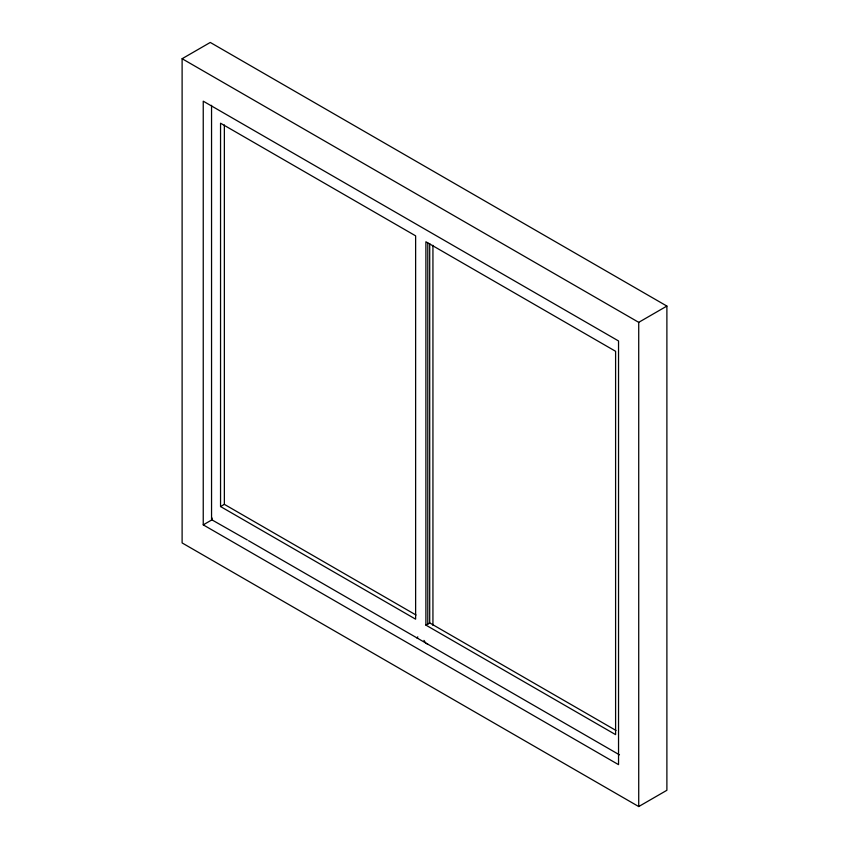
<?xml version="1.0" encoding="UTF-8"?>
<svg xmlns="http://www.w3.org/2000/svg" width="849" height="849" viewBox="0 0 849 849"><rect width="100%" height="100%" fill="white"/><g stroke="black" fill="none" stroke-linecap="round" stroke-linejoin="round"><path stroke-width="1.27" d="M247.367 540.006L211.613 519.684L212.208 518.123M417.782 636.814L417.156 638.172L417.814 638.416M182.111 58.719L210.276 42.45L666.889 306.075L666.889 790.281L638.724 806.55L182.111 542.925L182.111 58.719L638.724 322.344L666.889 306.075M220.549 506.545L415.628 619.176L415.628 235.842L220.549 123.211L220.549 506.545L224.359 504.348L416.01 615.005M203.24 524.862L618.539 764.641L618.539 340.958L203.24 101.18L203.24 524.862L212.25 519.662M425.89 625.108L615.599 734.629L615.599 351.295L425.89 241.774L425.89 625.108L429.7 622.911L615.992 730.458M427.8 644.179L425.678 643.096L423.969 640.379M248.513 540.664L619.462 754.835M638.724 322.344L638.724 806.55M432.937 245.329L432.937 625.331M429.7 243.557L429.7 622.911M427.8 243.005L427.8 624.323M224.359 124.994L224.359 504.348M211.55 105.308L211.55 519.471"/></g></svg>
